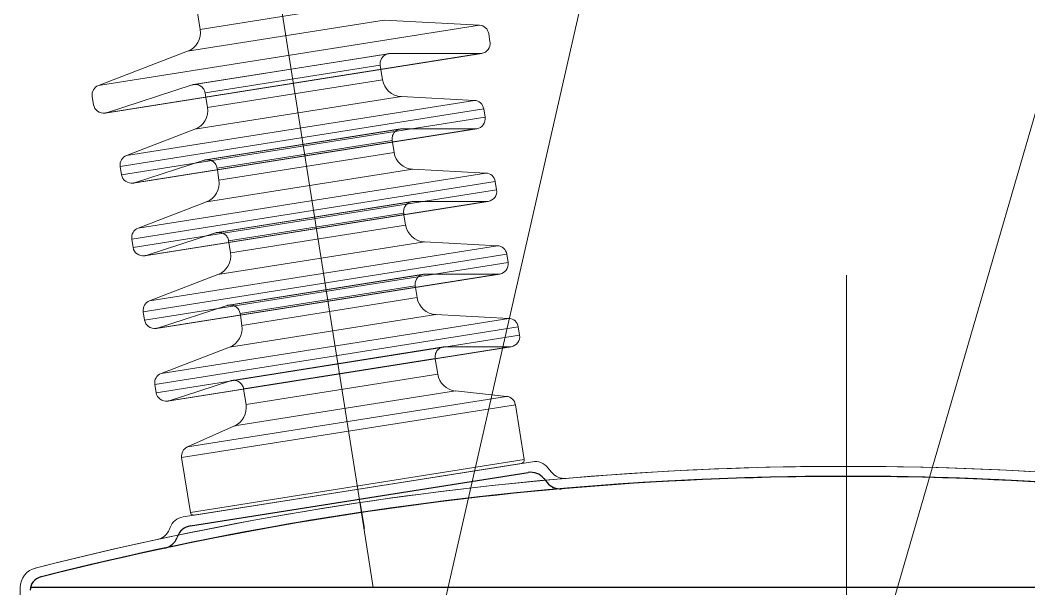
# Model space of a CAD drawing. Header units: millimetres. Extents: x 89051 to 218395, y -330386 to -125649.
# Drawn here: x 100348.6 to 100650.1, y -126885.1 to -126715 of the extents above; entities that cross this region are included whole.
import ezdxf

# ---------------------------------------------------------------- set-up
doc = ezdxf.new("R2010")
doc.units = ezdxf.units.MM
doc.header["$LTSCALE"] = 13
for name, pattern in [('1 实线', [0]), ('ACAD_ISO04W100', [30, 24, -3, 0, -3]), ('CENTER', [50.8, 31.75, -6.35, 6.35, -6.35]), ('HIDDEN', [9.525, 6.35, -3.175])]:
    doc.linetypes.add(name, pattern=pattern)
doc.layers.get('0').update_dxf_attribs({"color": 1, "linetype": 'CENTER'})
doc.layers.add('标注、文本', color=3, linetype='Continuous', lineweight=25)
doc.layers.add('铁心', color=3, linetype='Continuous', lineweight=0)

# ---------------------------------------------------------------- blocks, each defined once
blk = doc.blocks.new('125506')
at = {"color": 7, "linetype": 'Continuous', "lineweight": 15}
for p, q in [((72057.51, -123615.06), (72056.29, -123607.34)), ((72094.17, -123613.22), (72113.14, -123614.21)), ((72115.26, -123617.57), (72115.01, -123615.9)), ((72037.26, -123626.23), (72054.99, -123619.42)), ((72113.62, -123619.85), (72038.55, -123631.74)), ((72093.53, -123623.03), (72093.86, -123625.09)), ((72036.26, -123630.08), (72036, -123628.41)), ((72058.96, -123630.61), (72058.64, -123628.56)), ((72097.6, -123628.46), (72112.15, -123629.22)), ((72114.02, -123630.9), (72114.28, -123632.57)), ((72042.84, -123640.19), (72056.44, -123634.97)), ((72112.62, -123634.86), (72044.14, -123645.71)), ((72095.83, -123637.52), (72096.15, -123639.57)), ((72041.85, -123644.05), (72041.59, -123642.37)), ((72061.25, -123645.1), (72060.93, -123643.05)), ((72099.89, -123642.94), (72114.44, -123643.7)), ((72116.31, -123645.39), (72116.58, -123647.06)), ((72045.14, -123654.68), (72058.74, -123649.46)), ((72114.91, -123649.35), (72046.43, -123660.19)), ((72098.12, -123652.01), (72098.45, -123654.06)), ((72044.15, -123658.53), (72043.88, -123656.86)), ((72063.55, -123659.59), (72063.22, -123657.53)), ((72102.19, -123657.43), (72116.73, -123658.19)), ((72118.61, -123659.87), (72118.87, -123661.55)), ((72047.43, -123669.17), (72061.03, -123663.95)), ((72117.21, -123663.83), (72048.73, -123674.68)), ((72100.42, -123666.49), (72100.74, -123668.54)), ((72046.44, -123673.02), (72046.17, -123671.35)), ((72065.84, -123674.07), (72065.52, -123672.02)), ((72104.48, -123671.91), (72119.03, -123672.68)), ((72120.9, -123674.36), (72121.16, -123676.03)), ((72049.73, -123683.65), (72063.33, -123678.43)), ((72119.5, -123678.32), (72051.02, -123689.17)), ((72104.36, -123680.72), (72104.85, -123683.8)), ((72048.73, -123687.5), (72048.47, -123685.83)), ((72066.65, -123689.85), (72066.17, -123686.77)), ((72108.38, -123687.15), (72118.56, -123688.22)), ((72120.32, -123689.9), (72122.06, -123700.84)), ((72054.98, -123698.29), (72064.33, -123694.13)), ((72055.55, -123711.37), (72053.82, -123700.43)), ((72121.5, -123701.6), (72056.31, -123711.92))]:
    blk.add_line(p, q, dxfattribs=at)
at = {"color": 8, "linetype": 'Continuous', "lineweight": 15}
for p, q in [((72090.43, -123609.85), (72057.51, -123615.06)), ((72113.14, -123614.21), (72037.26, -123626.23)), ((72094.17, -123613.22), (72054.99, -123619.42)), ((72093.86, -123625.09), (72058.96, -123630.61)), ((72097.6, -123628.46), (72056.44, -123634.97)), ((72114.02, -123630.9), (72041.59, -123642.37)), ((72112.15, -123629.22), (72042.84, -123640.19)), ((72114.28, -123632.57), (72041.85, -123644.05)), ((72096.15, -123639.57), (72061.25, -123645.1)), ((72099.89, -123642.94), (72058.74, -123649.46)), ((72114.44, -123643.7), (72045.14, -123654.68)), ((72116.31, -123645.39), (72043.88, -123656.86)), ((72116.58, -123647.06), (72044.15, -123658.53)), ((72098.45, -123654.06), (72063.55, -123659.59)), ((72116.73, -123658.19), (72047.43, -123669.17)), ((72102.19, -123657.43), (72061.03, -123663.95)), ((72118.61, -123659.87), (72046.17, -123671.35)), ((72118.87, -123661.55), (72046.44, -123673.02)), ((72100.74, -123668.54), (72065.84, -123674.07)), ((72119.03, -123672.68), (72049.73, -123683.65)), ((72104.48, -123671.91), (72063.33, -123678.43)), ((72120.9, -123674.36), (72048.47, -123685.83)), ((72121.16, -123676.03), (72048.73, -123687.5)), ((72104.85, -123683.8), (72066.65, -123689.85)), ((72108.38, -123687.15), (72064.33, -123694.13)), ((72118.56, -123688.22), (72054.98, -123698.29)), ((72120.32, -123689.9), (72053.82, -123700.43)), ((72122.06, -123700.84), (72055.55, -123711.37))]:
    blk.add_line(p, q, dxfattribs=at)
at = {"color": 7, "linetype": 'HIDDEN', "lineweight": 0}
for p, q in [((72038.86, -123631.67), (72113.3, -123619.88)), ((72055.91, -123626.13), (72095.38, -123619.88)), ((72056.21, -123626.06), (72095.06, -123619.9)), ((72095.38, -123619.88), (72113.3, -123619.88)), ((72093.4, -123622.19), (72058.5, -123627.72)), ((72093.4, -123622.19), (72093.53, -123623.03)), ((72038.86, -123631.67), (72055.91, -123626.13)), ((72058.64, -123628.56), (72058.5, -123627.72)), ((72044.44, -123645.63), (72112.31, -123634.89)), ((72058.29, -123641.14), (72097.75, -123634.89)), ((72058.59, -123641.06), (72097.44, -123634.91)), ((72097.75, -123634.89), (72112.31, -123634.89)), ((72095.78, -123637.2), (72060.88, -123642.73)), ((72095.78, -123637.2), (72095.83, -123637.52)), ((72044.44, -123645.63), (72058.29, -123641.14)), ((72060.93, -123643.05), (72060.88, -123642.73)), ((72046.74, -123660.12), (72114.6, -123649.37)), ((72060.58, -123655.62), (72100.05, -123649.37)), ((72060.88, -123655.55), (72099.73, -123649.4)), ((72100.05, -123649.37), (72114.6, -123649.37)), ((72098.07, -123651.69), (72063.17, -123657.21)), ((72098.07, -123651.69), (72098.12, -123652.01)), ((72046.74, -123660.12), (72060.58, -123655.62)), ((72063.22, -123657.53), (72063.17, -123657.21)), ((72049.03, -123674.61), (72116.89, -123663.86)), ((72062.87, -123670.11), (72102.34, -123663.86)), ((72063.18, -123670.04), (72102.03, -123663.88)), ((72102.34, -123663.86), (72116.89, -123663.86)), ((72100.37, -123666.17), (72065.47, -123671.7)), ((72100.37, -123666.17), (72100.42, -123666.49)), ((72049.03, -123674.61), (72062.87, -123670.11)), ((72065.52, -123672.02), (72065.47, -123671.7)), ((72051.33, -123689.09), (72119.19, -123678.34)), ((72063.56, -123685.12), (72106.32, -123678.34)), ((72063.87, -123685.04), (72106.01, -123678.37)), ((72106.32, -123678.34), (72119.19, -123678.34)), ((72104.35, -123680.66), (72066.16, -123686.71)), ((72104.35, -123680.66), (72104.36, -123680.72)), ((72051.33, -123689.09), (72063.56, -123685.12)), ((72066.17, -123686.77), (72066.16, -123686.71)), ((72056.35, -123711.92), (72121.47, -123701.6))]:
    blk.add_line(p, q, dxfattribs=at)
at = {"color": 7, "linetype": 'Continuous', "lineweight": 15}
for centre, radius, start, end in [((72113.03, -123616.21), 2, 8.7563, 86.7563), ((72053.56, -123615.69), 4, 291, 9), ((72113.29, -123617.88), 2, 278.7563, 8.7563), ((72037.97, -123628.1), 2, 111, 189), ((72097.81, -123624.46), 4, 189, 267), ((72038.24, -123629.77), 2, 189, 279), ((72055.01, -123631.24), 4, 291, 9), ((72112.04, -123631.21), 2, 9, 87), ((72112.31, -123632.89), 2, 279, 9), ((72043.56, -123642.06), 2, 111, 189), ((72100.1, -123638.95), 4, 189, 267), ((72043.83, -123643.73), 2, 189, 279), ((72114.34, -123645.7), 2, 9, 87), ((72057.3, -123645.73), 4, 291, 9), ((72114.6, -123647.37), 2, 279, 9), ((72045.86, -123656.55), 2, 111, 189), ((72102.4, -123653.43), 4, 189, 267), ((72046.12, -123658.22), 2, 189, 279), ((72116.63, -123660.19), 2, 9, 87), ((72059.6, -123660.21), 4, 291, 9), ((72116.89, -123661.86), 2, 279, 9), ((72048.15, -123671.03), 2, 111, 189), ((72104.69, -123667.92), 4, 189, 267), ((72048.41, -123672.7), 2, 189, 279), ((72118.92, -123674.67), 2, 9, 87), ((72061.89, -123674.7), 4, 291, 9), ((72119.19, -123676.34), 2, 279, 9), ((72050.44, -123685.52), 2, 111, 189), ((72108.8, -123683.18), 4, 189, 264), ((72050.71, -123687.19), 2, 189, 279), ((72118.35, -123690.21), 2, 9, 84), ((72062.7, -123690.48), 4, 294, 9), ((72055.79, -123700.12), 2, 114, 189), ((72121.4, -123700.94), 0.667, 279, 9), ((72056.21, -123711.27), 0.667, 189, 279)]:
    blk.add_arc(centre, radius, start, end, dxfattribs=at)
at = {"color": 7, "linetype": 'HIDDEN', "lineweight": 0}
for centre, radius, start, end in [((72095.38, -123621.88), 2, 99, 189), ((72095.38, -123621.88), 2, 90, 99), ((72113.29, -123617.88), 2, 269.7563, 278.7563), ((72113.3, -123617.88), 2, 270, 279), ((72056.53, -123628.03), 2, 99, 108), ((72056.53, -123628.03), 2, 9, 99), ((72038.24, -123629.77), 2, 279, 288), ((72097.75, -123636.89), 2, 99, 189), ((72097.75, -123636.89), 2, 90, 99), ((72112.31, -123632.89), 2, 270, 279), ((72058.9, -123643.04), 2, 99, 108), ((72058.9, -123643.04), 2, 9, 99), ((72043.83, -123643.73), 2, 279, 288), ((72100.05, -123651.37), 2, 99, 189), ((72100.05, -123651.37), 2, 90, 99), ((72114.6, -123647.37), 2, 270, 279), ((72061.2, -123657.53), 2, 99, 108), ((72061.2, -123657.53), 2, 9, 99), ((72046.12, -123658.22), 2, 279, 288), ((72102.34, -123665.86), 2, 99, 189), ((72102.34, -123665.86), 2, 90, 99), ((72116.89, -123661.86), 2, 270, 279), ((72063.49, -123672.01), 2, 99, 108), ((72063.49, -123672.01), 2, 9, 99), ((72048.41, -123672.7), 2, 279, 288), ((72106.32, -123680.34), 2, 99, 189), ((72106.32, -123680.34), 2, 90, 99), ((72119.19, -123676.34), 2, 270, 279), ((72064.18, -123687.02), 2, 99, 108), ((72064.18, -123687.02), 2, 9, 99), ((72050.71, -123687.19), 2, 279, 288), ((72121.4, -123700.94), 0.667, 276, 279), ((72056.21, -123711.27), 0.667, 279, 282)]:
    blk.add_arc(centre, radius, start, end, dxfattribs=at)
at = {"layer": '标注、文本', "color": 1, "linetype": 'ACAD_ISO04W100', "lineweight": 15}
blk.add_line((72088.91, -123706.76), (72056.33, -123501.57), dxfattribs=at)

msp = doc.modelspace()

# ---------------------------------------------------------------- linework, layer by layer
at = {"color": 7, "linetype": '1 实线', "lineweight": 0}
for p, q in [((100397.28, -126863.6), (100501.67, -126847.07)), ((100506.33, -126848.86), (100507.42, -126850.21)), ((100393.39, -126866.75), (100393.2, -126867.23)), ((100348.57, -126893.58), (100348.57, -126884.72))]:
    msp.add_line(p, q, dxfattribs=at)
for centre, radius, start, end in [((100502.45, -126852.01), 5, 39, 99), ((100595.57, -127828.92), 980.47, 75.68133, 104.31867), ((100595.57, -127828.92), 980.47, 85.09524, 104.31867), ((100511.31, -126847.06), 5, 219, 274.9048), ((100398.06, -126868.54), 5, 99, 159), ((100388.54, -126865.44), 5, 282.1272, 339), ((100354.57, -126884.72), 6, 102.4958, 180)]:
    msp.add_arc(centre, radius, start, end, dxfattribs=at)
at = {"layer": '标注、文本', "color": 1, "linetype": 'ACAD_ISO04W100', "lineweight": 15}
for p, q in [((100595.57, -127883.46), (100595.57, -126790.6)), ((100449.47, -126855.33), (100454.13, -126884.72))]:
    msp.add_line(p, q, dxfattribs=at)
at = {"layer": '标注、文本'}
for p, q in [((100399.46, -126866.29), (100500.42, -126850.3)), ((100505.09, -126852.09), (100506.09, -126853.33)), ((100450.07, -126859.31), (100451.38, -126867.08)), ((100395.57, -126869.44), (100395.44, -126869.79)), ((100839.5, -126884.72), (100351.63, -126884.72))]:
    msp.add_line(p, q, dxfattribs=at)
for centre, radius, start, end in [((100501.21, -126855.24), 5, 39, 99), ((100595.57, -127830.36), 978.91, 85.00957, 104.25133), ((100595.57, -127830.36), 978.91, 75.74867, 104.25133), ((100509.98, -126850.18), 5, 219, 274.9904), ((100400.24, -126871.23), 5, 99, 159), ((100390.77, -126868), 5, 282.0138, 339), ((100355.57, -126885.45), 4, 102.3972, 180)]:
    msp.add_arc(centre, radius, start, end, dxfattribs=at)
at = {"layer": '铁心'}
for points in [[(100445.4, -127021.08), (100618.42, -126261.39), (100618.42, -126261.39)], [(100549.52, -127095.54), (100790.73, -126265.3), (100790.73, -126265.3)]]:
    msp.add_lwpolyline(points, dxfattribs=at)

# ---------------------------------------------------------------- block references
at = {"layer": '标注、文本', "xscale": 1.5, "yscale": 1.5, "zscale": 1.5}
msp.add_blockref('125506', (-7683.89, 58704.81), dxfattribs=at)

doc.saveas('drawing.dxf')
